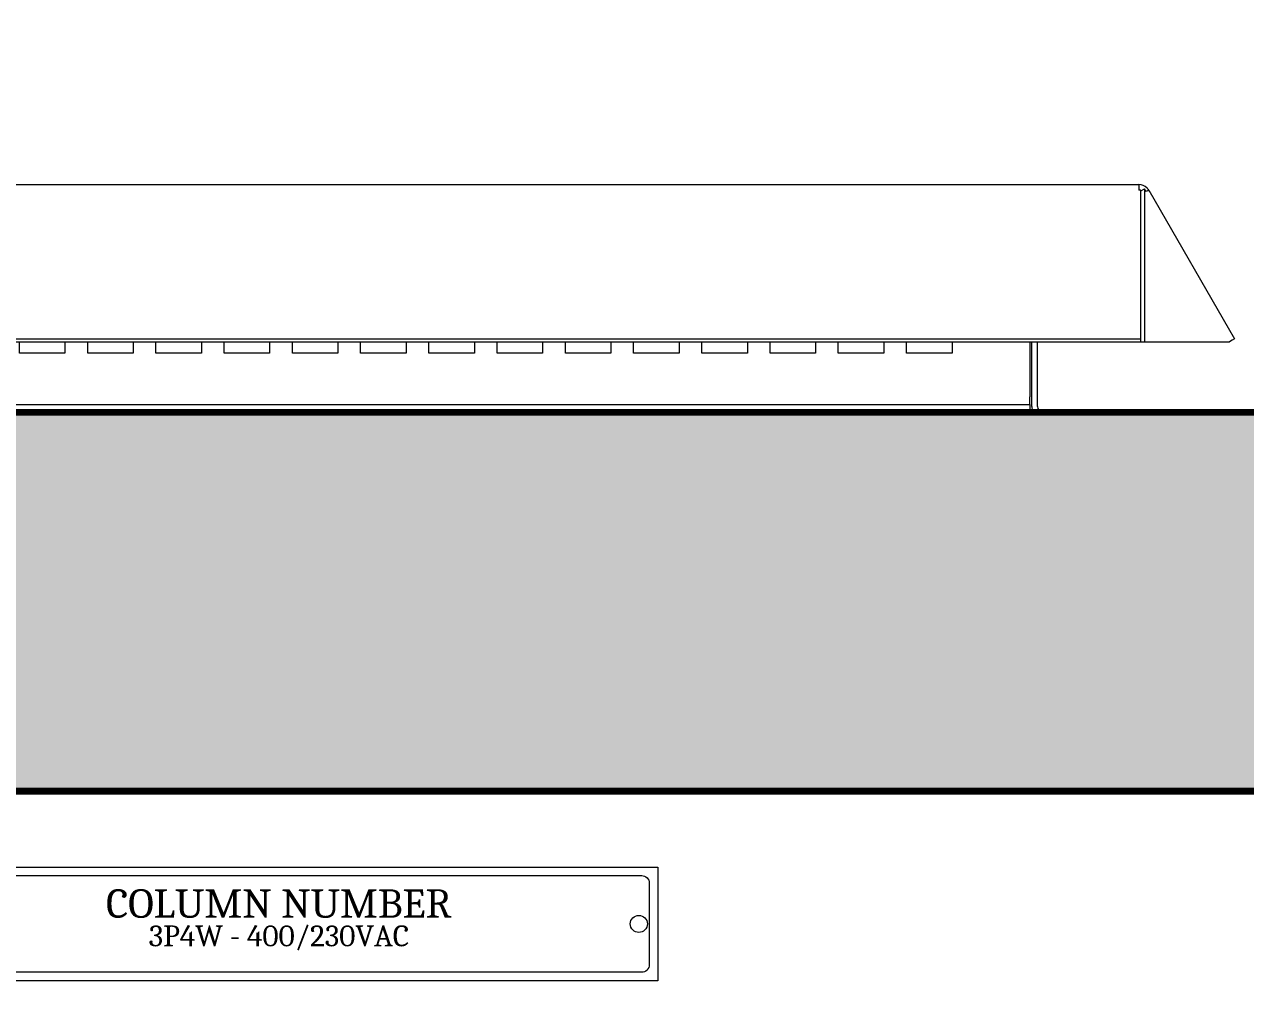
# Model space of a CAD drawing. Header units: millimetres. Extents: x -116965 to 323937, y 291661 to 566926.
# Drawn here: x -43649.6 to -43327.5, y 318587.5 to 318840.7 of the extents above; entities that cross this region are included whole.
import ezdxf

# ---------------------------------------------------------------- set-up
doc = ezdxf.new("R2010")
doc.units = ezdxf.units.MM
doc.header["$PDMODE"] = 35
doc.layers.get('0').update_dxf_attribs({"lineweight": 18})
doc.layers.add('AM_5', color=3, linetype='Continuous', lineweight=25)
doc.layers.add('Visible (ISO)', color=7, linetype='Continuous', lineweight=50)
doc.layers.add('C00-00-00', color=7, linetype='Continuous')
doc.layers.add('dien', color=2, linetype='Continuous')
doc.layers.add('C34-3A-40', color=7, linetype='Continuous', true_color=0x343a40)
doc.layers.add('C62-64-69', color=7, linetype='Continuous', true_color=0x626469)
doc.styles.add('hwTech', font='Cambria.ttf')
doc.styles.add('{18b73a54-fa43-428c-adcb-c1c7bbdf2c84}', font='Simplex.shx')
doc.dimstyles.new('kich thuoc$0', dxfattribs={"dimscale": 2, "dimtxt": 20, "dimasz": 16, "dimexe": 15, "dimexo": 10, "dimgap": 5, "dimtad": 1, "dimdec": 0, "dimzin": 0, "dimdsep": 46, "dimtxsty": '{18b73a54-fa43-428c-adcb-c1c7bbdf2c84}', "dimblk": 'OPEN30', "dimcen": 0.09, "dimclrd": 3, "dimclre": 3, "dimclrt": 3, "dimadec": 0, "dimazin": 0, "dimtfac": 1, "dimtdec": 0, "dimtofl": 0, "dimtmove": 0, "dimatfit": 3, "dimldrblk": 'OPEN30', "dimfxl": 1, "dimtolj": 1, "dimtzin": 0, "dimarcsym": 0})

# ---------------------------------------------------------------- blocks, each defined once
blk = doc.blocks.new('SV-F')
at = {"lineweight": 13}
blk.add_line((201, 0), (-201, 0), dxfattribs=at)
at = {"layer": 'Visible (ISO)', "lineweight": 13}
for p, q in [((-251.5, 19.3), (-228.87, 58.5)), ((-228.79, 58.46), (-228.87, 58.5)), ((-228.79, 58.46), (-228.7, 58.41)), ((-227.8, 58.89), (-228.23, 58.13)), ((-227.8, 58.89), (-227.8, 18.55)), ((-226.82, 58.32), (-227.8, 58.89)), ((-226.82, 18.55), (-226.82, 58.32)), ((-226.68, 58.5), (-226.68, 19.3)), ((-226.27, 58.5), (-226.68, 58.5)), ((-226.27, 58.5), (-226.27, 60)), ((-226.27, 60), (226.27, 60)), ((226.27, 60), (226.27, 58.5)), ((226.68, 58.5), (226.27, 58.5)), ((226.68, 58.5), (226.68, 19.3)), ((226.82, 58.32), (227.8, 58.89)), ((226.82, 18.55), (226.82, 58.32)), ((228.23, 58.13), (227.8, 58.89)), ((227.8, 58.89), (227.8, 18.55)), ((228.7, 58.41), (228.79, 58.46)), ((228.87, 58.5), (228.79, 58.46)), ((228.87, 58.5), (251.5, 19.3)), ((-250.87, 18.93), (-251.5, 19.3)), ((-250.87, 18.93), (-250.2, 18.55)), ((-250.2, 18.55), (-227.8, 18.55)), ((-227.8, 18.55), (-226.82, 18.55)), ((-226.68, 19.3), (-226.68, 18.55)), ((-226.68, 19.3), (226.68, 19.3)), ((-226.68, 18.55), (226.68, 18.55)), ((-199.5, 18.55), (-199.5, 1.5)), ((-198, 1.5), (-198, 18.55)), ((-197.5, 4), (-197.5, 18.55)), ((-177, 15.5), (-177, 18.55)), ((-165, 18.55), (-165, 15.5)), ((-159, 15.5), (-159, 18.55)), ((-147, 18.55), (-147, 15.5)), ((-141, 15.5), (-141, 18.55)), ((-129, 18.55), (-129, 15.5)), ((-123, 15.5), (-123, 18.55)), ((-111, 18.55), (-111, 15.5)), ((-105, 15.5), (-105, 18.55)), ((-93, 18.55), (-93, 15.5)), ((-87, 15.5), (-87, 18.55)), ((-75, 18.55), (-75, 15.5)), ((-69, 15.5), (-69, 18.55)), ((-57, 18.55), (-57, 15.5)), ((-51, 15.5), (-51, 18.55)), ((-39, 18.55), (-39, 15.5)), ((-33, 15.5), (-33, 18.55)), ((-21, 18.55), (-21, 15.5)), ((-15, 15.5), (-15, 18.55)), ((-3, 18.55), (-3, 15.5)), ((3, 15.5), (3, 18.55)), ((15, 18.55), (15, 15.5)), ((21, 15.5), (21, 18.55)), ((33, 18.55), (33, 15.5)), ((39, 15.5), (39, 18.55)), ((51, 18.55), (51, 15.5)), ((57, 15.5), (57, 18.55)), ((69, 18.55), (69, 15.5)), ((75, 15.5), (75, 18.55)), ((87, 18.55), (87, 15.5)), ((93, 15.5), (93, 18.55)), ((105, 18.55), (105, 15.5)), ((111, 15.5), (111, 18.55)), ((123, 18.55), (123, 15.5)), ((129, 15.5), (129, 18.55)), ((141, 18.55), (141, 15.5)), ((147, 15.5), (147, 18.55)), ((159, 18.55), (159, 15.5)), ((165, 15.5), (165, 18.55)), ((177, 18.55), (177, 15.5)), ((197.5, 18.55), (197.5, 4)), ((198, 1.5), (198, 18.55)), ((199.5, 1.5), (199.5, 18.55)), ((226.68, 19.3), (226.68, 18.55)), ((226.82, 18.55), (227.8, 18.55)), ((227.8, 18.55), (250.2, 18.55)), ((250.87, 18.93), (250.2, 18.55)), ((251.5, 19.3), (250.87, 18.93)), ((-165, 15.5), (-177, 15.5)), ((-147, 15.5), (-159, 15.5)), ((-129, 15.5), (-141, 15.5)), ((-111, 15.5), (-123, 15.5)), ((-93, 15.5), (-105, 15.5)), ((-75, 15.5), (-87, 15.5)), ((-57, 15.5), (-69, 15.5)), ((-39, 15.5), (-51, 15.5)), ((-21, 15.5), (-33, 15.5)), ((-3, 15.5), (-15, 15.5)), ((15, 15.5), (3, 15.5)), ((33, 15.5), (21, 15.5)), ((51, 15.5), (39, 15.5)), ((69, 15.5), (57, 15.5)), ((87, 15.5), (75, 15.5)), ((105, 15.5), (93, 15.5)), ((123, 15.5), (111, 15.5)), ((141, 15.5), (129, 15.5)), ((159, 15.5), (147, 15.5)), ((177, 15.5), (165, 15.5)), ((-197.5, 2), (-197.5, 4)), ((197.5, 2), (197.5, 4)), ((-197.5, 2), (197.5, 2)), ((-197.5, 2), (-197.5, 0)), ((197.5, 2), (197.5, 0))]:
    blk.add_line(p, q, dxfattribs=at)
for centre, radius, start, end in [((-226.27, 57), 3, 136.3257, 150), ((-226.27, 57), 3, 90, 136.3257), ((-226.27, 57), 1.5, 105.8402, 114.6033), ((226.27, 57), 3, 43.6743, 90), ((226.27, 57), 1.5, 65.3967, 74.1598), ((226.27, 57), 3, 30, 43.6743), ((-201, 1.5), 1.5, 270, 0), ((-201, 1.5), 3, 330, 0), ((201, 1.5), 3, 180, 210), ((201, 1.5), 1.5, 180, 270)]:
    blk.add_arc(centre, radius, start, end, dxfattribs=at)
for points in [[(-228.7, 58.41), (-228.66, 58.38), (-228.61, 58.35), (-228.56, 58.32)], [(-228.56, 58.32), (-228.47, 58.27), (-228.36, 58.21), (-228.23, 58.13)], [(228.56, 58.32), (228.47, 58.27), (228.36, 58.21), (228.23, 58.13)], [(228.7, 58.41), (228.66, 58.38), (228.61, 58.35), (228.56, 58.32)]]:
    blk.add_open_spline(points, degree=3, dxfattribs=at)
blk = doc.blocks.new('_Open30')
at = {"color": 0, "linetype": 'ByBlock', "lineweight": -2}
for p, q in [((-1, 0.268), (0, 0)), ((0, 0), (-1, -0.268)), ((0, 0), (-1, 0))]:
    blk.add_line(p, q, dxfattribs=at)
blk = doc.blocks.new('*D1856')
at = {"layer": 'AM_5', "color": 3, "lineweight": -2, "transparency": 16777216}
for p, q in [((-43932.44, 318758.44), (-43932.44, 319143.37)), ((-43232.44, 318758.44), (-43232.44, 319143.37)), ((-43902.44, 319113.37), (-43262.44, 319113.37))]:
    blk.add_line(p, q, dxfattribs=at)
at = {"layer": 'Defpoints', "color": 0, "lineweight": -3, "transparency": 16777216}
for p in [(-43232.44, 319113.37), (-43932.44, 318738.44), (-43232.44, 318738.44)]:
    blk.add_point(p, dxfattribs=at)
at = {"layer": 'AM_5', "color": 3, "lineweight": -2, "transparency": 16777216, "xscale": 30, "yscale": 30, "zscale": 30, "rotation": 180}
blk.add_blockref('_Open30', (-43932.44, 319113.37), dxfattribs=at)
at = {"layer": 'AM_5', "color": 3, "lineweight": -2, "transparency": 16777216, "xscale": 30, "yscale": 30, "zscale": 30}
blk.add_blockref('_Open30', (-43232.44, 319113.37), dxfattribs=at)
at = {"layer": 'AM_5', "color": 3, "transparency": 16777216, "insert": (-43582.44, 319143.37), "char_height": 40, "attachment_point": 5, "style": '{18b73a54-fa43-428c-adcb-c1c7bbdf2c84}'}
blk.add_mtext('\\A1;700', dxfattribs=at)
blk = doc.blocks.new('QƯEQWQWEQWE')
at = {"color": 0, "lineweight": 13, "ltscale": 100}
blk.add_lwpolyline([(60414.52, 346788.3), (60214.52, 346788.3), (60214.52, 346818.3), (60414.52, 346818.3)], close=True, dxfattribs=at)
blk.add_lwpolyline([(60410.27, 346790.55), (60218.77, 346790.55, -0.414214), (60216.77, 346792.55), (60216.77, 346814.06, -0.414214), (60218.77, 346816.06), (60410.27, 346816.06, -0.414214), (60412.27, 346814.06), (60412.27, 346792.55, -0.414214)], format="xyb", close=True, dxfattribs=at)
at = {"color": 7}
for centre in [(60219.52, 346803.3), (60409.52, 346803.3)]:
    blk.add_circle(centre, 2.25, dxfattribs=at)
at = {"lineweight": -3, "ltscale": 5, "insert": (60314.57, 346808.64), "char_height": 7.5, "attachment_point": 5, "style": 'hwTech'}
blk.add_mtext_dynamic_manual_height_columns('COLUMN NUMBER', width=145.0456, gutter_width=12, heights=[0], dxfattribs=at)
at = {"layer": 'dien', "color": 6, "linetype": 'Continuous', "lineweight": 30, "insert": (60314.57, 346799.61), "char_height": 15, "width": 248.9403, "attachment_point": 5, "style": 'hwTech'}
blk.add_mtext('{\\H0.3667x;3P4W - 400/230VAC} ', dxfattribs=at)

msp = doc.modelspace()

# ---------------------------------------------------------------- hatches: boundary and pattern name
at = {"layer": 'C34-3A-40'}
h = msp.add_hatch(color=256, dxfattribs=at)
h.dxf.hatch_style = 2
h.paths.add_polyline_path([(-43932.469782, 318738.443002), (-43232.567492, 318738.443002), (-43232.567492, 318638.456958), (-43932.469782, 318638.456958)])
at = {"layer": 'C62-64-69'}
h = msp.add_hatch(color=256, dxfattribs=at)
h.dxf.hatch_style = 2
h.paths.add_polyline_path([(-43676.505517, 318729.444258), (-43644.509982, 318729.444258), (-43644.509982, 318722.445233), (-43676.505517, 318722.445233)])
h = msp.add_hatch(color=256, dxfattribs=at)
h.dxf.hatch_style = 2
h.paths.add_polyline_path([(-43644.509982, 318729.444258), (-43612.514452, 318729.444258), (-43612.514452, 318722.445233), (-43644.509982, 318722.445233)])
h = msp.add_hatch(color=256, dxfattribs=at)
h.dxf.hatch_style = 2
h.paths.add_polyline_path([(-43644.509982, 318729.444258), (-43612.514452, 318729.444258), (-43612.514452, 318722.445233), (-43644.509982, 318722.445233)])
h = msp.add_hatch(color=256, dxfattribs=at)
h.dxf.hatch_style = 2
h.paths.add_polyline_path([(-43612.514452, 318729.444258), (-43580.518917, 318729.444258), (-43580.518917, 318722.445233), (-43612.514452, 318722.445233)])
h = msp.add_hatch(color=256, dxfattribs=at)
h.dxf.hatch_style = 2
h.paths.add_polyline_path([(-43612.514452, 318729.444258), (-43580.518917, 318729.444258), (-43580.518917, 318722.445233), (-43612.514452, 318722.445233)])
h = msp.add_hatch(color=256, dxfattribs=at)
h.dxf.hatch_style = 2
h.paths.add_polyline_path([(-43580.518917, 318729.444258), (-43548.523382, 318729.444258), (-43548.523382, 318722.445233), (-43580.518917, 318722.445233)])
h = msp.add_hatch(color=256, dxfattribs=at)
h.dxf.hatch_style = 2
h.paths.add_polyline_path([(-43580.518917, 318729.444258), (-43548.523382, 318729.444258), (-43548.523382, 318722.445233), (-43580.518917, 318722.445233)])
h = msp.add_hatch(color=256, dxfattribs=at)
h.dxf.hatch_style = 2
h.paths.add_polyline_path([(-43548.523382, 318729.444258), (-43516.527852, 318729.444258), (-43516.527852, 318722.445233), (-43548.523382, 318722.445233)])
h = msp.add_hatch(color=256, dxfattribs=at)
h.dxf.hatch_style = 2
h.paths.add_polyline_path([(-43548.523382, 318729.444258), (-43516.527852, 318729.444258), (-43516.527852, 318722.445233), (-43548.523382, 318722.445233)])
h = msp.add_hatch(color=256, dxfattribs=at)
h.dxf.hatch_style = 2
h.paths.add_polyline_path([(-43516.527852, 318729.444258), (-43484.532317, 318729.444258), (-43484.532317, 318722.445233), (-43516.527852, 318722.445233)])
h = msp.add_hatch(color=256, dxfattribs=at)
h.dxf.hatch_style = 2
h.paths.add_polyline_path([(-43484.532317, 318729.444258), (-43452.536782, 318729.444258), (-43452.536782, 318722.445233), (-43484.532317, 318722.445233)])
h = msp.add_hatch(color=256, dxfattribs=at)
h.dxf.hatch_style = 2
h.paths.add_polyline_path([(-43484.532317, 318729.444258), (-43452.536782, 318729.444258), (-43452.536782, 318722.445233), (-43484.532317, 318722.445233)])
h = msp.add_hatch(color=256, dxfattribs=at)
h.dxf.hatch_style = 2
h.paths.add_polyline_path([(-43452.536782, 318729.444258), (-43420.541252, 318729.444258), (-43420.541252, 318722.445233), (-43452.536782, 318722.445233)])
h = msp.add_hatch(color=256, dxfattribs=at)
h.dxf.hatch_style = 2
h.paths.add_polyline_path([(-43452.536782, 318729.444258), (-43420.541252, 318729.444258), (-43420.541252, 318722.445233), (-43452.536782, 318722.445233)])
h = msp.add_hatch(color=256, dxfattribs=at)
h.dxf.hatch_style = 2
h.paths.add_polyline_path([(-43420.541252, 318729.444258), (-43388.545717, 318729.444258), (-43388.545717, 318722.445233), (-43420.541252, 318722.445233)])
h = msp.add_hatch(color=256, dxfattribs=at)
h.dxf.hatch_style = 2
h.paths.add_polyline_path([(-43420.541252, 318729.444258), (-43388.545717, 318729.444258), (-43388.545717, 318722.445233), (-43420.541252, 318722.445233)])
h = msp.add_hatch(color=256, dxfattribs=at)
h.dxf.hatch_style = 2
h.paths.add_polyline_path([(-43388.545717, 318729.444258), (-43356.550182, 318729.444258), (-43356.550182, 318722.445233), (-43388.545717, 318722.445233)])
h = msp.add_hatch(color=256, dxfattribs=at)
h.dxf.hatch_style = 2
h.paths.add_polyline_path([(-43388.545717, 318729.444258), (-43356.550182, 318729.444258), (-43356.550182, 318722.445233), (-43388.545717, 318722.445233)])
h = msp.add_hatch(color=256, dxfattribs=at)
h.dxf.hatch_style = 2
h.paths.add_polyline_path([(-43356.550182, 318729.444258), (-43324.554652, 318729.444258), (-43324.554652, 318722.445233), (-43356.550182, 318722.445233)])
h = msp.add_hatch(color=256, dxfattribs=at)
h.dxf.hatch_style = 2
h.paths.add_polyline_path([(-43676.505517, 318722.445233), (-43644.509982, 318722.445233), (-43644.509982, 318720.445514), (-43676.505517, 318720.445514)])
h = msp.add_hatch(color=256, dxfattribs=at)
h.dxf.hatch_style = 2
h.paths.add_polyline_path([(-43676.505517, 318720.445514), (-43644.509982, 318720.445514), (-43644.509982, 318713.446489), (-43676.505517, 318713.446489)])
h = msp.add_hatch(color=256, dxfattribs=at)
h.dxf.hatch_style = 2
h.paths.add_polyline_path([(-43644.509982, 318722.445233), (-43612.514452, 318722.445233), (-43612.514452, 318720.445514), (-43644.509982, 318720.445514)])
h = msp.add_hatch(color=256, dxfattribs=at)
h.dxf.hatch_style = 2
h.paths.add_polyline_path([(-43644.509982, 318722.445233), (-43612.514452, 318722.445233), (-43612.514452, 318720.445514), (-43644.509982, 318720.445514)])
h = msp.add_hatch(color=256, dxfattribs=at)
h.dxf.hatch_style = 2
h.paths.add_polyline_path([(-43644.509982, 318720.445514), (-43612.514452, 318720.445514), (-43612.514452, 318713.446489), (-43644.509982, 318713.446489)])
h = msp.add_hatch(color=256, dxfattribs=at)
h.dxf.hatch_style = 2
h.paths.add_polyline_path([(-43644.509982, 318720.445514), (-43612.514452, 318720.445514), (-43612.514452, 318713.446489), (-43644.509982, 318713.446489)])
h = msp.add_hatch(color=256, dxfattribs=at)
h.dxf.hatch_style = 2
h.paths.add_polyline_path([(-43612.514452, 318722.445233), (-43580.518917, 318722.445233), (-43580.518917, 318720.445514), (-43612.514452, 318720.445514)])
h = msp.add_hatch(color=256, dxfattribs=at)
h.dxf.hatch_style = 2
h.paths.add_polyline_path([(-43612.514452, 318722.445233), (-43580.518917, 318722.445233), (-43580.518917, 318720.445514), (-43612.514452, 318720.445514)])
h = msp.add_hatch(color=256, dxfattribs=at)
h.dxf.hatch_style = 2
h.paths.add_polyline_path([(-43612.514452, 318720.445514), (-43580.518917, 318720.445514), (-43580.518917, 318713.446489), (-43612.514452, 318713.446489)])
h = msp.add_hatch(color=256, dxfattribs=at)
h.dxf.hatch_style = 2
h.paths.add_polyline_path([(-43612.514452, 318720.445514), (-43580.518917, 318720.445514), (-43580.518917, 318713.446489), (-43612.514452, 318713.446489)])
h = msp.add_hatch(color=256, dxfattribs=at)
h.dxf.hatch_style = 2
h.paths.add_polyline_path([(-43580.518917, 318722.445233), (-43548.523382, 318722.445233), (-43548.523382, 318720.445514), (-43580.518917, 318720.445514)])
h = msp.add_hatch(color=256, dxfattribs=at)
h.dxf.hatch_style = 2
h.paths.add_polyline_path([(-43580.518917, 318722.445233), (-43548.523382, 318722.445233), (-43548.523382, 318720.445514), (-43580.518917, 318720.445514)])
h = msp.add_hatch(color=256, dxfattribs=at)
h.dxf.hatch_style = 2
h.paths.add_polyline_path([(-43580.518917, 318720.445514), (-43548.523382, 318720.445514), (-43548.523382, 318713.446489), (-43580.518917, 318713.446489)])
h = msp.add_hatch(color=256, dxfattribs=at)
h.dxf.hatch_style = 2
h.paths.add_polyline_path([(-43580.518917, 318720.445514), (-43548.523382, 318720.445514), (-43548.523382, 318713.446489), (-43580.518917, 318713.446489)])
h = msp.add_hatch(color=256, dxfattribs=at)
h.dxf.hatch_style = 2
h.paths.add_polyline_path([(-43548.523382, 318722.445233), (-43516.527852, 318722.445233), (-43516.527852, 318720.445514), (-43548.523382, 318720.445514)])
h = msp.add_hatch(color=256, dxfattribs=at)
h.dxf.hatch_style = 2
h.paths.add_polyline_path([(-43548.523382, 318722.445233), (-43516.527852, 318722.445233), (-43516.527852, 318720.445514), (-43548.523382, 318720.445514)])
h = msp.add_hatch(color=256, dxfattribs=at)
h.dxf.hatch_style = 2
h.paths.add_polyline_path([(-43548.523382, 318720.445514), (-43516.527852, 318720.445514), (-43516.527852, 318713.446489), (-43548.523382, 318713.446489)])
h = msp.add_hatch(color=256, dxfattribs=at)
h.dxf.hatch_style = 2
h.paths.add_polyline_path([(-43548.523382, 318720.445514), (-43516.527852, 318720.445514), (-43516.527852, 318713.446489), (-43548.523382, 318713.446489)])
h = msp.add_hatch(color=256, dxfattribs=at)
h.dxf.hatch_style = 2
h.paths.add_polyline_path([(-43516.527852, 318722.445233), (-43484.532317, 318722.445233), (-43484.532317, 318720.445514), (-43516.527852, 318720.445514)])
h = msp.add_hatch(color=256, dxfattribs=at)
h.dxf.hatch_style = 2
h.paths.add_polyline_path([(-43516.527852, 318720.445514), (-43484.532317, 318720.445514), (-43484.532317, 318713.446489), (-43516.527852, 318713.446489)])
h = msp.add_hatch(color=256, dxfattribs=at)
h.dxf.hatch_style = 2
h.paths.add_polyline_path([(-43484.532317, 318722.445233), (-43452.536782, 318722.445233), (-43452.536782, 318720.445514), (-43484.532317, 318720.445514)])
h = msp.add_hatch(color=256, dxfattribs=at)
h.dxf.hatch_style = 2
h.paths.add_polyline_path([(-43484.532317, 318722.445233), (-43452.536782, 318722.445233), (-43452.536782, 318720.445514), (-43484.532317, 318720.445514)])
h = msp.add_hatch(color=256, dxfattribs=at)
h.dxf.hatch_style = 2
h.paths.add_polyline_path([(-43484.532317, 318720.445514), (-43452.536782, 318720.445514), (-43452.536782, 318713.446489), (-43484.532317, 318713.446489)])
h = msp.add_hatch(color=256, dxfattribs=at)
h.dxf.hatch_style = 2
h.paths.add_polyline_path([(-43484.532317, 318720.445514), (-43452.536782, 318720.445514), (-43452.536782, 318713.446489), (-43484.532317, 318713.446489)])
h = msp.add_hatch(color=256, dxfattribs=at)
h.dxf.hatch_style = 2
h.paths.add_polyline_path([(-43452.536782, 318722.445233), (-43420.541252, 318722.445233), (-43420.541252, 318720.445514), (-43452.536782, 318720.445514)])
h = msp.add_hatch(color=256, dxfattribs=at)
h.dxf.hatch_style = 2
h.paths.add_polyline_path([(-43452.536782, 318722.445233), (-43420.541252, 318722.445233), (-43420.541252, 318720.445514), (-43452.536782, 318720.445514)])
h = msp.add_hatch(color=256, dxfattribs=at)
h.dxf.hatch_style = 2
h.paths.add_polyline_path([(-43452.536782, 318720.445514), (-43420.541252, 318720.445514), (-43420.541252, 318713.446489), (-43452.536782, 318713.446489)])
h = msp.add_hatch(color=256, dxfattribs=at)
h.dxf.hatch_style = 2
h.paths.add_polyline_path([(-43452.536782, 318720.445514), (-43420.541252, 318720.445514), (-43420.541252, 318713.446489), (-43452.536782, 318713.446489)])
h = msp.add_hatch(color=256, dxfattribs=at)
h.dxf.hatch_style = 2
h.paths.add_polyline_path([(-43420.541252, 318722.445233), (-43388.545717, 318722.445233), (-43388.545717, 318720.445514), (-43420.541252, 318720.445514)])
h = msp.add_hatch(color=256, dxfattribs=at)
h.dxf.hatch_style = 2
h.paths.add_polyline_path([(-43420.541252, 318722.445233), (-43388.545717, 318722.445233), (-43388.545717, 318720.445514), (-43420.541252, 318720.445514)])
h = msp.add_hatch(color=256, dxfattribs=at)
h.dxf.hatch_style = 2
h.paths.add_polyline_path([(-43420.541252, 318720.445514), (-43388.545717, 318720.445514), (-43388.545717, 318713.446489), (-43420.541252, 318713.446489)])
h = msp.add_hatch(color=256, dxfattribs=at)
h.dxf.hatch_style = 2
h.paths.add_polyline_path([(-43420.541252, 318720.445514), (-43388.545717, 318720.445514), (-43388.545717, 318713.446489), (-43420.541252, 318713.446489)])
h = msp.add_hatch(color=256, dxfattribs=at)
h.dxf.hatch_style = 2
h.paths.add_polyline_path([(-43388.545717, 318722.445233), (-43356.550182, 318722.445233), (-43356.550182, 318720.445514), (-43388.545717, 318720.445514)])
h = msp.add_hatch(color=256, dxfattribs=at)
h.dxf.hatch_style = 2
h.paths.add_polyline_path([(-43388.545717, 318722.445233), (-43356.550182, 318722.445233), (-43356.550182, 318720.445514), (-43388.545717, 318720.445514)])
h = msp.add_hatch(color=256, dxfattribs=at)
h.dxf.hatch_style = 2
h.paths.add_polyline_path([(-43388.545717, 318720.445514), (-43356.550182, 318720.445514), (-43356.550182, 318713.446489), (-43388.545717, 318713.446489)])
h = msp.add_hatch(color=256, dxfattribs=at)
h.dxf.hatch_style = 2
h.paths.add_polyline_path([(-43388.545717, 318720.445514), (-43356.550182, 318720.445514), (-43356.550182, 318713.446489), (-43388.545717, 318713.446489)])
h = msp.add_hatch(color=256, dxfattribs=at)
h.dxf.hatch_style = 2
h.paths.add_polyline_path([(-43356.550182, 318722.445233), (-43324.554652, 318722.445233), (-43324.554652, 318720.445514), (-43356.550182, 318720.445514)])
h = msp.add_hatch(color=256, dxfattribs=at)
h.dxf.hatch_style = 2
h.paths.add_polyline_path([(-43356.550182, 318720.445514), (-43324.554652, 318720.445514), (-43324.554652, 318713.446489), (-43356.550182, 318713.446489)])
h = msp.add_hatch(color=256, dxfattribs=at)
h.dxf.hatch_style = 2
h.paths.add_polyline_path([(-43676.505517, 318713.446489), (-43644.509982, 318713.446489), (-43644.509982, 318711.446771), (-43676.505517, 318711.446771)])
h = msp.add_hatch(color=256, dxfattribs=at)
h.dxf.hatch_style = 2
h.paths.add_polyline_path([(-43676.505517, 318711.446771), (-43644.509982, 318711.446771), (-43644.509982, 318704.447745), (-43676.505517, 318704.447745)])
h = msp.add_hatch(color=256, dxfattribs=at)
h.dxf.hatch_style = 2
h.paths.add_polyline_path([(-43644.509982, 318713.446489), (-43612.514452, 318713.446489), (-43612.514452, 318711.446771), (-43644.509982, 318711.446771)])
h = msp.add_hatch(color=256, dxfattribs=at)
h.dxf.hatch_style = 2
h.paths.add_polyline_path([(-43644.509982, 318713.446489), (-43612.514452, 318713.446489), (-43612.514452, 318711.446771), (-43644.509982, 318711.446771)])
h = msp.add_hatch(color=256, dxfattribs=at)
h.dxf.hatch_style = 2
h.paths.add_polyline_path([(-43644.509982, 318711.446771), (-43612.514452, 318711.446771), (-43612.514452, 318704.447745), (-43644.509982, 318704.447745)])
h = msp.add_hatch(color=256, dxfattribs=at)
h.dxf.hatch_style = 2
h.paths.add_polyline_path([(-43644.509982, 318711.446771), (-43612.514452, 318711.446771), (-43612.514452, 318704.447745), (-43644.509982, 318704.447745)])
h = msp.add_hatch(color=256, dxfattribs=at)
h.dxf.hatch_style = 2
h.paths.add_polyline_path([(-43612.514452, 318713.446489), (-43580.518917, 318713.446489), (-43580.518917, 318711.446771), (-43612.514452, 318711.446771)])
h = msp.add_hatch(color=256, dxfattribs=at)
h.dxf.hatch_style = 2
h.paths.add_polyline_path([(-43612.514452, 318713.446489), (-43580.518917, 318713.446489), (-43580.518917, 318711.446771), (-43612.514452, 318711.446771)])
h = msp.add_hatch(color=256, dxfattribs=at)
h.dxf.hatch_style = 2
h.paths.add_polyline_path([(-43612.514452, 318711.446771), (-43580.518917, 318711.446771), (-43580.518917, 318704.447745), (-43612.514452, 318704.447745)])
h = msp.add_hatch(color=256, dxfattribs=at)
h.dxf.hatch_style = 2
h.paths.add_polyline_path([(-43612.514452, 318711.446771), (-43580.518917, 318711.446771), (-43580.518917, 318704.447745), (-43612.514452, 318704.447745)])
h = msp.add_hatch(color=256, dxfattribs=at)
h.dxf.hatch_style = 2
h.paths.add_polyline_path([(-43580.518917, 318713.446489), (-43548.523382, 318713.446489), (-43548.523382, 318711.446771), (-43580.518917, 318711.446771)])
h = msp.add_hatch(color=256, dxfattribs=at)
h.dxf.hatch_style = 2
h.paths.add_polyline_path([(-43580.518917, 318713.446489), (-43548.523382, 318713.446489), (-43548.523382, 318711.446771), (-43580.518917, 318711.446771)])
h = msp.add_hatch(color=256, dxfattribs=at)
h.dxf.hatch_style = 2
h.paths.add_polyline_path([(-43580.518917, 318711.446771), (-43548.523382, 318711.446771), (-43548.523382, 318704.447745), (-43580.518917, 318704.447745)])
h = msp.add_hatch(color=256, dxfattribs=at)
h.dxf.hatch_style = 2
h.paths.add_polyline_path([(-43580.518917, 318711.446771), (-43548.523382, 318711.446771), (-43548.523382, 318704.447745), (-43580.518917, 318704.447745)])
h = msp.add_hatch(color=256, dxfattribs=at)
h.dxf.hatch_style = 2
h.paths.add_polyline_path([(-43548.523382, 318713.446489), (-43516.527852, 318713.446489), (-43516.527852, 318711.446771), (-43548.523382, 318711.446771)])
h = msp.add_hatch(color=256, dxfattribs=at)
h.dxf.hatch_style = 2
h.paths.add_polyline_path([(-43548.523382, 318713.446489), (-43516.527852, 318713.446489), (-43516.527852, 318711.446771), (-43548.523382, 318711.446771)])
h = msp.add_hatch(color=256, dxfattribs=at)
h.dxf.hatch_style = 2
h.paths.add_polyline_path([(-43548.523382, 318711.446771), (-43516.527852, 318711.446771), (-43516.527852, 318704.447745), (-43548.523382, 318704.447745)])
h = msp.add_hatch(color=256, dxfattribs=at)
h.dxf.hatch_style = 2
h.paths.add_polyline_path([(-43548.523382, 318711.446771), (-43516.527852, 318711.446771), (-43516.527852, 318704.447745), (-43548.523382, 318704.447745)])
h = msp.add_hatch(color=256, dxfattribs=at)
h.dxf.hatch_style = 2
h.paths.add_polyline_path([(-43516.527852, 318713.446489), (-43484.532317, 318713.446489), (-43484.532317, 318711.446771), (-43516.527852, 318711.446771)])
h = msp.add_hatch(color=256, dxfattribs=at)
h.dxf.hatch_style = 2
h.paths.add_polyline_path([(-43516.527852, 318711.446771), (-43484.532317, 318711.446771), (-43484.532317, 318704.447745), (-43516.527852, 318704.447745)])
h = msp.add_hatch(color=256, dxfattribs=at)
h.dxf.hatch_style = 2
h.paths.add_polyline_path([(-43484.532317, 318713.446489), (-43452.536782, 318713.446489), (-43452.536782, 318711.446771), (-43484.532317, 318711.446771)])
h = msp.add_hatch(color=256, dxfattribs=at)
h.dxf.hatch_style = 2
h.paths.add_polyline_path([(-43484.532317, 318713.446489), (-43452.536782, 318713.446489), (-43452.536782, 318711.446771), (-43484.532317, 318711.446771)])
h = msp.add_hatch(color=256, dxfattribs=at)
h.dxf.hatch_style = 2
h.paths.add_polyline_path([(-43484.532317, 318711.446771), (-43452.536782, 318711.446771), (-43452.536782, 318704.447745), (-43484.532317, 318704.447745)])
h = msp.add_hatch(color=256, dxfattribs=at)
h.dxf.hatch_style = 2
h.paths.add_polyline_path([(-43484.532317, 318711.446771), (-43452.536782, 318711.446771), (-43452.536782, 318704.447745), (-43484.532317, 318704.447745)])
h = msp.add_hatch(color=256, dxfattribs=at)
h.dxf.hatch_style = 2
h.paths.add_polyline_path([(-43452.536782, 318713.446489), (-43420.541252, 318713.446489), (-43420.541252, 318711.446771), (-43452.536782, 318711.446771)])
h = msp.add_hatch(color=256, dxfattribs=at)
h.dxf.hatch_style = 2
h.paths.add_polyline_path([(-43452.536782, 318713.446489), (-43420.541252, 318713.446489), (-43420.541252, 318711.446771), (-43452.536782, 318711.446771)])
h = msp.add_hatch(color=256, dxfattribs=at)
h.dxf.hatch_style = 2
h.paths.add_polyline_path([(-43452.536782, 318711.446771), (-43420.541252, 318711.446771), (-43420.541252, 318704.447745), (-43452.536782, 318704.447745)])
h = msp.add_hatch(color=256, dxfattribs=at)
h.dxf.hatch_style = 2
h.paths.add_polyline_path([(-43452.536782, 318711.446771), (-43420.541252, 318711.446771), (-43420.541252, 318704.447745), (-43452.536782, 318704.447745)])
h = msp.add_hatch(color=256, dxfattribs=at)
h.dxf.hatch_style = 2
h.paths.add_polyline_path([(-43420.541252, 318713.446489), (-43388.545717, 318713.446489), (-43388.545717, 318711.446771), (-43420.541252, 318711.446771)])
h = msp.add_hatch(color=256, dxfattribs=at)
h.dxf.hatch_style = 2
h.paths.add_polyline_path([(-43420.541252, 318713.446489), (-43388.545717, 318713.446489), (-43388.545717, 318711.446771), (-43420.541252, 318711.446771)])
h = msp.add_hatch(color=256, dxfattribs=at)
h.dxf.hatch_style = 2
h.paths.add_polyline_path([(-43420.541252, 318711.446771), (-43388.545717, 318711.446771), (-43388.545717, 318704.447745), (-43420.541252, 318704.447745)])
h = msp.add_hatch(color=256, dxfattribs=at)
h.dxf.hatch_style = 2
h.paths.add_polyline_path([(-43420.541252, 318711.446771), (-43388.545717, 318711.446771), (-43388.545717, 318704.447745), (-43420.541252, 318704.447745)])
h = msp.add_hatch(color=256, dxfattribs=at)
h.dxf.hatch_style = 2
h.paths.add_polyline_path([(-43388.545717, 318713.446489), (-43356.550182, 318713.446489), (-43356.550182, 318711.446771), (-43388.545717, 318711.446771)])
h = msp.add_hatch(color=256, dxfattribs=at)
h.dxf.hatch_style = 2
h.paths.add_polyline_path([(-43388.545717, 318713.446489), (-43356.550182, 318713.446489), (-43356.550182, 318711.446771), (-43388.545717, 318711.446771)])
h = msp.add_hatch(color=256, dxfattribs=at)
h.dxf.hatch_style = 2
h.paths.add_polyline_path([(-43388.545717, 318711.446771), (-43356.550182, 318711.446771), (-43356.550182, 318704.447745), (-43388.545717, 318704.447745)])
h = msp.add_hatch(color=256, dxfattribs=at)
h.dxf.hatch_style = 2
h.paths.add_polyline_path([(-43388.545717, 318711.446771), (-43356.550182, 318711.446771), (-43356.550182, 318704.447745), (-43388.545717, 318704.447745)])
h = msp.add_hatch(color=256, dxfattribs=at)
h.dxf.hatch_style = 2
h.paths.add_polyline_path([(-43356.550182, 318713.446489), (-43324.554652, 318713.446489), (-43324.554652, 318711.446771), (-43356.550182, 318711.446771)])
h = msp.add_hatch(color=256, dxfattribs=at)
h.dxf.hatch_style = 2
h.paths.add_polyline_path([(-43356.550182, 318711.446771), (-43324.554652, 318711.446771), (-43324.554652, 318704.447745), (-43356.550182, 318704.447745)])
h = msp.add_hatch(color=256, dxfattribs=at)
h.dxf.hatch_style = 2
h.paths.add_polyline_path([(-43676.505517, 318704.447745), (-43644.509982, 318704.447745), (-43644.509982, 318702.448027), (-43676.505517, 318702.448027)])
h = msp.add_hatch(color=256, dxfattribs=at)
h.dxf.hatch_style = 2
h.paths.add_polyline_path([(-43644.509982, 318704.447745), (-43612.514452, 318704.447745), (-43612.514452, 318702.448027), (-43644.509982, 318702.448027)])
h = msp.add_hatch(color=256, dxfattribs=at)
h.dxf.hatch_style = 2
h.paths.add_polyline_path([(-43644.509982, 318704.447745), (-43612.514452, 318704.447745), (-43612.514452, 318702.448027), (-43644.509982, 318702.448027)])
h = msp.add_hatch(color=256, dxfattribs=at)
h.dxf.hatch_style = 2
h.paths.add_polyline_path([(-43612.514452, 318704.447745), (-43580.518917, 318704.447745), (-43580.518917, 318702.448027), (-43612.514452, 318702.448027)])
h = msp.add_hatch(color=256, dxfattribs=at)
h.dxf.hatch_style = 2
h.paths.add_polyline_path([(-43612.514452, 318704.447745), (-43580.518917, 318704.447745), (-43580.518917, 318702.448027), (-43612.514452, 318702.448027)])
h = msp.add_hatch(color=256, dxfattribs=at)
h.dxf.hatch_style = 2
h.paths.add_polyline_path([(-43580.518917, 318704.447745), (-43548.523382, 318704.447745), (-43548.523382, 318702.448027), (-43580.518917, 318702.448027)])
h = msp.add_hatch(color=256, dxfattribs=at)
h.dxf.hatch_style = 2
h.paths.add_polyline_path([(-43580.518917, 318704.447745), (-43548.523382, 318704.447745), (-43548.523382, 318702.448027), (-43580.518917, 318702.448027)])
h = msp.add_hatch(color=256, dxfattribs=at)
h.dxf.hatch_style = 2
h.paths.add_polyline_path([(-43548.523382, 318704.447745), (-43516.527852, 318704.447745), (-43516.527852, 318702.448027), (-43548.523382, 318702.448027)])
h = msp.add_hatch(color=256, dxfattribs=at)
h.dxf.hatch_style = 2
h.paths.add_polyline_path([(-43548.523382, 318704.447745), (-43516.527852, 318704.447745), (-43516.527852, 318702.448027), (-43548.523382, 318702.448027)])
h = msp.add_hatch(color=256, dxfattribs=at)
h.dxf.hatch_style = 2
h.paths.add_polyline_path([(-43516.527852, 318704.447745), (-43484.532317, 318704.447745), (-43484.532317, 318702.448027), (-43516.527852, 318702.448027)])
h = msp.add_hatch(color=256, dxfattribs=at)
h.dxf.hatch_style = 2
h.paths.add_polyline_path([(-43484.532317, 318704.447745), (-43452.536782, 318704.447745), (-43452.536782, 318702.448027), (-43484.532317, 318702.448027)])
h = msp.add_hatch(color=256, dxfattribs=at)
h.dxf.hatch_style = 2
h.paths.add_polyline_path([(-43484.532317, 318704.447745), (-43452.536782, 318704.447745), (-43452.536782, 318702.448027), (-43484.532317, 318702.448027)])
h = msp.add_hatch(color=256, dxfattribs=at)
h.dxf.hatch_style = 2
h.paths.add_polyline_path([(-43452.536782, 318704.447745), (-43420.541252, 318704.447745), (-43420.541252, 318702.448027), (-43452.536782, 318702.448027)])
h = msp.add_hatch(color=256, dxfattribs=at)
h.dxf.hatch_style = 2
h.paths.add_polyline_path([(-43452.536782, 318704.447745), (-43420.541252, 318704.447745), (-43420.541252, 318702.448027), (-43452.536782, 318702.448027)])
h = msp.add_hatch(color=256, dxfattribs=at)
h.dxf.hatch_style = 2
h.paths.add_polyline_path([(-43420.541252, 318704.447745), (-43388.545717, 318704.447745), (-43388.545717, 318702.448027), (-43420.541252, 318702.448027)])
h = msp.add_hatch(color=256, dxfattribs=at)
h.dxf.hatch_style = 2
h.paths.add_polyline_path([(-43420.541252, 318704.447745), (-43388.545717, 318704.447745), (-43388.545717, 318702.448027), (-43420.541252, 318702.448027)])
h = msp.add_hatch(color=256, dxfattribs=at)
h.dxf.hatch_style = 2
h.paths.add_polyline_path([(-43388.545717, 318704.447745), (-43356.550182, 318704.447745), (-43356.550182, 318702.448027), (-43388.545717, 318702.448027)])
h = msp.add_hatch(color=256, dxfattribs=at)
h.dxf.hatch_style = 2
h.paths.add_polyline_path([(-43388.545717, 318704.447745), (-43356.550182, 318704.447745), (-43356.550182, 318702.448027), (-43388.545717, 318702.448027)])
h = msp.add_hatch(color=256, dxfattribs=at)
h.dxf.hatch_style = 2
h.paths.add_polyline_path([(-43356.550182, 318704.447745), (-43324.554652, 318704.447745), (-43324.554652, 318702.448027), (-43356.550182, 318702.448027)])
h = msp.add_hatch(color=256, dxfattribs=at)
h.dxf.hatch_style = 2
h.paths.add_polyline_path([(-43676.505517, 318702.448027), (-43644.509982, 318702.448027), (-43644.509982, 318695.449001), (-43676.505517, 318695.449001)])
h = msp.add_hatch(color=256, dxfattribs=at)
h.dxf.hatch_style = 2
h.paths.add_polyline_path([(-43644.509982, 318702.448027), (-43612.514452, 318702.448027), (-43612.514452, 318695.449001), (-43644.509982, 318695.449001)])
h = msp.add_hatch(color=256, dxfattribs=at)
h.dxf.hatch_style = 2
h.paths.add_polyline_path([(-43644.509982, 318702.448027), (-43612.514452, 318702.448027), (-43612.514452, 318695.449001), (-43644.509982, 318695.449001)])
h = msp.add_hatch(color=256, dxfattribs=at)
h.dxf.hatch_style = 2
h.paths.add_polyline_path([(-43612.514452, 318702.448027), (-43580.518917, 318702.448027), (-43580.518917, 318695.449001), (-43612.514452, 318695.449001)])
h = msp.add_hatch(color=256, dxfattribs=at)
h.dxf.hatch_style = 2
h.paths.add_polyline_path([(-43612.514452, 318702.448027), (-43580.518917, 318702.448027), (-43580.518917, 318695.449001), (-43612.514452, 318695.449001)])
h = msp.add_hatch(color=256, dxfattribs=at)
h.dxf.hatch_style = 2
h.paths.add_polyline_path([(-43580.518917, 318702.448027), (-43548.523382, 318702.448027), (-43548.523382, 318695.449001), (-43580.518917, 318695.449001)])
h = msp.add_hatch(color=256, dxfattribs=at)
h.dxf.hatch_style = 2
h.paths.add_polyline_path([(-43580.518917, 318702.448027), (-43548.523382, 318702.448027), (-43548.523382, 318695.449001), (-43580.518917, 318695.449001)])
h = msp.add_hatch(color=256, dxfattribs=at)
h.dxf.hatch_style = 2
h.paths.add_polyline_path([(-43548.523382, 318702.448027), (-43516.527852, 318702.448027), (-43516.527852, 318695.449001), (-43548.523382, 318695.449001)])
h = msp.add_hatch(color=256, dxfattribs=at)
h.dxf.hatch_style = 2
h.paths.add_polyline_path([(-43548.523382, 318702.448027), (-43516.527852, 318702.448027), (-43516.527852, 318695.449001), (-43548.523382, 318695.449001)])
h = msp.add_hatch(color=256, dxfattribs=at)
h.dxf.hatch_style = 2
h.paths.add_polyline_path([(-43516.527852, 318702.448027), (-43484.532317, 318702.448027), (-43484.532317, 318695.449001), (-43516.527852, 318695.449001)])
h = msp.add_hatch(color=256, dxfattribs=at)
h.dxf.hatch_style = 2
h.paths.add_polyline_path([(-43484.532317, 318702.448027), (-43452.536782, 318702.448027), (-43452.536782, 318695.449001), (-43484.532317, 318695.449001)])
h = msp.add_hatch(color=256, dxfattribs=at)
h.dxf.hatch_style = 2
h.paths.add_polyline_path([(-43484.532317, 318702.448027), (-43452.536782, 318702.448027), (-43452.536782, 318695.449001), (-43484.532317, 318695.449001)])
h = msp.add_hatch(color=256, dxfattribs=at)
h.dxf.hatch_style = 2
h.paths.add_polyline_path([(-43452.536782, 318702.448027), (-43420.541252, 318702.448027), (-43420.541252, 318695.449001), (-43452.536782, 318695.449001)])
h = msp.add_hatch(color=256, dxfattribs=at)
h.dxf.hatch_style = 2
h.paths.add_polyline_path([(-43452.536782, 318702.448027), (-43420.541252, 318702.448027), (-43420.541252, 318695.449001), (-43452.536782, 318695.449001)])
h = msp.add_hatch(color=256, dxfattribs=at)
h.dxf.hatch_style = 2
h.paths.add_polyline_path([(-43420.541252, 318702.448027), (-43388.545717, 318702.448027), (-43388.545717, 318695.449001), (-43420.541252, 318695.449001)])
h = msp.add_hatch(color=256, dxfattribs=at)
h.dxf.hatch_style = 2
h.paths.add_polyline_path([(-43420.541252, 318702.448027), (-43388.545717, 318702.448027), (-43388.545717, 318695.449001), (-43420.541252, 318695.449001)])
h = msp.add_hatch(color=256, dxfattribs=at)
h.dxf.hatch_style = 2
h.paths.add_polyline_path([(-43388.545717, 318702.448027), (-43356.550182, 318702.448027), (-43356.550182, 318695.449001), (-43388.545717, 318695.449001)])
h = msp.add_hatch(color=256, dxfattribs=at)
h.dxf.hatch_style = 2
h.paths.add_polyline_path([(-43388.545717, 318702.448027), (-43356.550182, 318702.448027), (-43356.550182, 318695.449001), (-43388.545717, 318695.449001)])
h = msp.add_hatch(color=256, dxfattribs=at)
h.dxf.hatch_style = 2
h.paths.add_polyline_path([(-43356.550182, 318702.448027), (-43324.554652, 318702.448027), (-43324.554652, 318695.449001), (-43356.550182, 318695.449001)])
h = msp.add_hatch(color=256, dxfattribs=at)
h.dxf.hatch_style = 2
h.paths.add_polyline_path([(-43676.505517, 318695.449001), (-43644.509982, 318695.449001), (-43644.509982, 318693.449283), (-43676.505517, 318693.449283)])
h = msp.add_hatch(color=256, dxfattribs=at)
h.dxf.hatch_style = 2
h.paths.add_polyline_path([(-43644.509982, 318695.449001), (-43612.514452, 318695.449001), (-43612.514452, 318693.449283), (-43644.509982, 318693.449283)])
h = msp.add_hatch(color=256, dxfattribs=at)
h.dxf.hatch_style = 2
h.paths.add_polyline_path([(-43644.509982, 318695.449001), (-43612.514452, 318695.449001), (-43612.514452, 318693.449283), (-43644.509982, 318693.449283)])
h = msp.add_hatch(color=256, dxfattribs=at)
h.dxf.hatch_style = 2
h.paths.add_polyline_path([(-43612.514452, 318695.449001), (-43580.518917, 318695.449001), (-43580.518917, 318693.449283), (-43612.514452, 318693.449283)])
h = msp.add_hatch(color=256, dxfattribs=at)
h.dxf.hatch_style = 2
h.paths.add_polyline_path([(-43612.514452, 318695.449001), (-43580.518917, 318695.449001), (-43580.518917, 318693.449283), (-43612.514452, 318693.449283)])
h = msp.add_hatch(color=256, dxfattribs=at)
h.dxf.hatch_style = 2
h.paths.add_polyline_path([(-43580.518917, 318695.449001), (-43548.523382, 318695.449001), (-43548.523382, 318693.449283), (-43580.518917, 318693.449283)])
h = msp.add_hatch(color=256, dxfattribs=at)
h.dxf.hatch_style = 2
h.paths.add_polyline_path([(-43580.518917, 318695.449001), (-43548.523382, 318695.449001), (-43548.523382, 318693.449283), (-43580.518917, 318693.449283)])
h = msp.add_hatch(color=256, dxfattribs=at)
h.dxf.hatch_style = 2
h.paths.add_polyline_path([(-43548.523382, 318695.449001), (-43516.527852, 318695.449001), (-43516.527852, 318693.449283), (-43548.523382, 318693.449283)])
h = msp.add_hatch(color=256, dxfattribs=at)
h.dxf.hatch_style = 2
h.paths.add_polyline_path([(-43548.523382, 318695.449001), (-43516.527852, 318695.449001), (-43516.527852, 318693.449283), (-43548.523382, 318693.449283)])
h = msp.add_hatch(color=256, dxfattribs=at)
h.dxf.hatch_style = 2
h.paths.add_polyline_path([(-43516.527852, 318695.449001), (-43484.532317, 318695.449001), (-43484.532317, 318693.449283), (-43516.527852, 318693.449283)])
h = msp.add_hatch(color=256, dxfattribs=at)
h.dxf.hatch_style = 2
h.paths.add_polyline_path([(-43484.532317, 318695.449001), (-43452.536782, 318695.449001), (-43452.536782, 318693.449283), (-43484.532317, 318693.449283)])
h = msp.add_hatch(color=256, dxfattribs=at)
h.dxf.hatch_style = 2
h.paths.add_polyline_path([(-43484.532317, 318695.449001), (-43452.536782, 318695.449001), (-43452.536782, 318693.449283), (-43484.532317, 318693.449283)])
h = msp.add_hatch(color=256, dxfattribs=at)
h.dxf.hatch_style = 2
h.paths.add_polyline_path([(-43452.536782, 318695.449001), (-43420.541252, 318695.449001), (-43420.541252, 318693.449283), (-43452.536782, 318693.449283)])
h = msp.add_hatch(color=256, dxfattribs=at)
h.dxf.hatch_style = 2
h.paths.add_polyline_path([(-43452.536782, 318695.449001), (-43420.541252, 318695.449001), (-43420.541252, 318693.449283), (-43452.536782, 318693.449283)])
h = msp.add_hatch(color=256, dxfattribs=at)
h.dxf.hatch_style = 2
h.paths.add_polyline_path([(-43420.541252, 318695.449001), (-43388.545717, 318695.449001), (-43388.545717, 318693.449283), (-43420.541252, 318693.449283)])
h = msp.add_hatch(color=256, dxfattribs=at)
h.dxf.hatch_style = 2
h.paths.add_polyline_path([(-43420.541252, 318695.449001), (-43388.545717, 318695.449001), (-43388.545717, 318693.449283), (-43420.541252, 318693.449283)])
h = msp.add_hatch(color=256, dxfattribs=at)
h.dxf.hatch_style = 2
h.paths.add_polyline_path([(-43388.545717, 318695.449001), (-43356.550182, 318695.449001), (-43356.550182, 318693.449283), (-43388.545717, 318693.449283)])
h = msp.add_hatch(color=256, dxfattribs=at)
h.dxf.hatch_style = 2
h.paths.add_polyline_path([(-43388.545717, 318695.449001), (-43356.550182, 318695.449001), (-43356.550182, 318693.449283), (-43388.545717, 318693.449283)])
h = msp.add_hatch(color=256, dxfattribs=at)
h.dxf.hatch_style = 2
h.paths.add_polyline_path([(-43356.550182, 318695.449001), (-43324.554652, 318695.449001), (-43324.554652, 318693.449283), (-43356.550182, 318693.449283)])
h = msp.add_hatch(color=256, dxfattribs=at)
h.dxf.hatch_style = 2
h.paths.add_polyline_path([(-43676.505517, 318693.449283), (-43644.509982, 318693.449283), (-43644.509982, 318686.450258), (-43676.505517, 318686.450258)])
h = msp.add_hatch(color=256, dxfattribs=at)
h.dxf.hatch_style = 2
h.paths.add_polyline_path([(-43644.509982, 318693.449283), (-43612.514452, 318693.449283), (-43612.514452, 318686.450258), (-43644.509982, 318686.450258)])
h = msp.add_hatch(color=256, dxfattribs=at)
h.dxf.hatch_style = 2
h.paths.add_polyline_path([(-43644.509982, 318693.449283), (-43612.514452, 318693.449283), (-43612.514452, 318686.450258), (-43644.509982, 318686.450258)])
h = msp.add_hatch(color=256, dxfattribs=at)
h.dxf.hatch_style = 2
h.paths.add_polyline_path([(-43612.514452, 318693.449283), (-43580.518917, 318693.449283), (-43580.518917, 318686.450258), (-43612.514452, 318686.450258)])
h = msp.add_hatch(color=256, dxfattribs=at)
h.dxf.hatch_style = 2
h.paths.add_polyline_path([(-43612.514452, 318693.449283), (-43580.518917, 318693.449283), (-43580.518917, 318686.450258), (-43612.514452, 318686.450258)])
h = msp.add_hatch(color=256, dxfattribs=at)
h.dxf.hatch_style = 2
h.paths.add_polyline_path([(-43580.518917, 318693.449283), (-43548.523382, 318693.449283), (-43548.523382, 318686.450258), (-43580.518917, 318686.450258)])
h = msp.add_hatch(color=256, dxfattribs=at)
h.dxf.hatch_style = 2
h.paths.add_polyline_path([(-43580.518917, 318693.449283), (-43548.523382, 318693.449283), (-43548.523382, 318686.450258), (-43580.518917, 318686.450258)])
h = msp.add_hatch(color=256, dxfattribs=at)
h.dxf.hatch_style = 2
h.paths.add_polyline_path([(-43548.523382, 318693.449283), (-43516.527852, 318693.449283), (-43516.527852, 318686.450258), (-43548.523382, 318686.450258)])
h = msp.add_hatch(color=256, dxfattribs=at)
h.dxf.hatch_style = 2
h.paths.add_polyline_path([(-43548.523382, 318693.449283), (-43516.527852, 318693.449283), (-43516.527852, 318686.450258), (-43548.523382, 318686.450258)])
h = msp.add_hatch(color=256, dxfattribs=at)
h.dxf.hatch_style = 2
h.paths.add_polyline_path([(-43516.527852, 318693.449283), (-43484.532317, 318693.449283), (-43484.532317, 318686.450258), (-43516.527852, 318686.450258)])
h = msp.add_hatch(color=256, dxfattribs=at)
h.dxf.hatch_style = 2
h.paths.add_polyline_path([(-43484.532317, 318693.449283), (-43452.536782, 318693.449283), (-43452.536782, 318686.450258), (-43484.532317, 318686.450258)])
h = msp.add_hatch(color=256, dxfattribs=at)
h.dxf.hatch_style = 2
h.paths.add_polyline_path([(-43484.532317, 318693.449283), (-43452.536782, 318693.449283), (-43452.536782, 318686.450258), (-43484.532317, 318686.450258)])
h = msp.add_hatch(color=256, dxfattribs=at)
h.dxf.hatch_style = 2
h.paths.add_polyline_path([(-43452.536782, 318693.449283), (-43420.541252, 318693.449283), (-43420.541252, 318686.450258), (-43452.536782, 318686.450258)])
h = msp.add_hatch(color=256, dxfattribs=at)
h.dxf.hatch_style = 2
h.paths.add_polyline_path([(-43452.536782, 318693.449283), (-43420.541252, 318693.449283), (-43420.541252, 318686.450258), (-43452.536782, 318686.450258)])
h = msp.add_hatch(color=256, dxfattribs=at)
h.dxf.hatch_style = 2
h.paths.add_polyline_path([(-43420.541252, 318693.449283), (-43388.545717, 318693.449283), (-43388.545717, 318686.450258), (-43420.541252, 318686.450258)])
h = msp.add_hatch(color=256, dxfattribs=at)
h.dxf.hatch_style = 2
h.paths.add_polyline_path([(-43420.541252, 318693.449283), (-43388.545717, 318693.449283), (-43388.545717, 318686.450258), (-43420.541252, 318686.450258)])
h = msp.add_hatch(color=256, dxfattribs=at)
h.dxf.hatch_style = 2
h.paths.add_polyline_path([(-43388.545717, 318693.449283), (-43356.550182, 318693.449283), (-43356.550182, 318686.450258), (-43388.545717, 318686.450258)])
h = msp.add_hatch(color=256, dxfattribs=at)
h.dxf.hatch_style = 2
h.paths.add_polyline_path([(-43388.545717, 318693.449283), (-43356.550182, 318693.449283), (-43356.550182, 318686.450258), (-43388.545717, 318686.450258)])
h = msp.add_hatch(color=256, dxfattribs=at)
h.dxf.hatch_style = 2
h.paths.add_polyline_path([(-43356.550182, 318693.449283), (-43324.554652, 318693.449283), (-43324.554652, 318686.450258), (-43356.550182, 318686.450258)])
h = msp.add_hatch(color=256, dxfattribs=at)
h.dxf.hatch_style = 2
h.paths.add_polyline_path([(-43676.505517, 318686.450258), (-43644.509982, 318686.450258), (-43644.509982, 318684.450539), (-43676.505517, 318684.450539)])
h = msp.add_hatch(color=256, dxfattribs=at)
h.dxf.hatch_style = 2
h.paths.add_polyline_path([(-43644.509982, 318686.450258), (-43612.514452, 318686.450258), (-43612.514452, 318684.450539), (-43644.509982, 318684.450539)])
h = msp.add_hatch(color=256, dxfattribs=at)
h.dxf.hatch_style = 2
h.paths.add_polyline_path([(-43644.509982, 318686.450258), (-43612.514452, 318686.450258), (-43612.514452, 318684.450539), (-43644.509982, 318684.450539)])
h = msp.add_hatch(color=256, dxfattribs=at)
h.dxf.hatch_style = 2
h.paths.add_polyline_path([(-43612.514452, 318686.450258), (-43580.518917, 318686.450258), (-43580.518917, 318684.450539), (-43612.514452, 318684.450539)])
h = msp.add_hatch(color=256, dxfattribs=at)
h.dxf.hatch_style = 2
h.paths.add_polyline_path([(-43612.514452, 318686.450258), (-43580.518917, 318686.450258), (-43580.518917, 318684.450539), (-43612.514452, 318684.450539)])
h = msp.add_hatch(color=256, dxfattribs=at)
h.dxf.hatch_style = 2
h.paths.add_polyline_path([(-43580.518917, 318686.450258), (-43548.523382, 318686.450258), (-43548.523382, 318684.450539), (-43580.518917, 318684.450539)])
h = msp.add_hatch(color=256, dxfattribs=at)
h.dxf.hatch_style = 2
h.paths.add_polyline_path([(-43580.518917, 318686.450258), (-43548.523382, 318686.450258), (-43548.523382, 318684.450539), (-43580.518917, 318684.450539)])
h = msp.add_hatch(color=256, dxfattribs=at)
h.dxf.hatch_style = 2
h.paths.add_polyline_path([(-43548.523382, 318686.450258), (-43516.527852, 318686.450258), (-43516.527852, 318684.450539), (-43548.523382, 318684.450539)])
h = msp.add_hatch(color=256, dxfattribs=at)
h.dxf.hatch_style = 2
h.paths.add_polyline_path([(-43548.523382, 318686.450258), (-43516.527852, 318686.450258), (-43516.527852, 318684.450539), (-43548.523382, 318684.450539)])
h = msp.add_hatch(color=256, dxfattribs=at)
h.dxf.hatch_style = 2
h.paths.add_polyline_path([(-43516.527852, 318686.450258), (-43484.532317, 318686.450258), (-43484.532317, 318684.450539), (-43516.527852, 318684.450539)])
h = msp.add_hatch(color=256, dxfattribs=at)
h.dxf.hatch_style = 2
h.paths.add_polyline_path([(-43484.532317, 318686.450258), (-43452.536782, 318686.450258), (-43452.536782, 318684.450539), (-43484.532317, 318684.450539)])
h = msp.add_hatch(color=256, dxfattribs=at)
h.dxf.hatch_style = 2
h.paths.add_polyline_path([(-43484.532317, 318686.450258), (-43452.536782, 318686.450258), (-43452.536782, 318684.450539), (-43484.532317, 318684.450539)])
h = msp.add_hatch(color=256, dxfattribs=at)
h.dxf.hatch_style = 2
h.paths.add_polyline_path([(-43452.536782, 318686.450258), (-43420.541252, 318686.450258), (-43420.541252, 318684.450539), (-43452.536782, 318684.450539)])
h = msp.add_hatch(color=256, dxfattribs=at)
h.dxf.hatch_style = 2
h.paths.add_polyline_path([(-43452.536782, 318686.450258), (-43420.541252, 318686.450258), (-43420.541252, 318684.450539), (-43452.536782, 318684.450539)])
h = msp.add_hatch(color=256, dxfattribs=at)
h.dxf.hatch_style = 2
h.paths.add_polyline_path([(-43420.541252, 318686.450258), (-43388.545717, 318686.450258), (-43388.545717, 318684.450539), (-43420.541252, 318684.450539)])
h = msp.add_hatch(color=256, dxfattribs=at)
h.dxf.hatch_style = 2
h.paths.add_polyline_path([(-43420.541252, 318686.450258), (-43388.545717, 318686.450258), (-43388.545717, 318684.450539), (-43420.541252, 318684.450539)])
h = msp.add_hatch(color=256, dxfattribs=at)
h.dxf.hatch_style = 2
h.paths.add_polyline_path([(-43388.545717, 318686.450258), (-43356.550182, 318686.450258), (-43356.550182, 318684.450539), (-43388.545717, 318684.450539)])
h = msp.add_hatch(color=256, dxfattribs=at)
h.dxf.hatch_style = 2
h.paths.add_polyline_path([(-43388.545717, 318686.450258), (-43356.550182, 318686.450258), (-43356.550182, 318684.450539), (-43388.545717, 318684.450539)])
h = msp.add_hatch(color=256, dxfattribs=at)
h.dxf.hatch_style = 2
h.paths.add_polyline_path([(-43356.550182, 318686.450258), (-43324.554652, 318686.450258), (-43324.554652, 318684.450539), (-43356.550182, 318684.450539)])

# ---------------------------------------------------------------- linework, layer by layer
at = {"layer": 'C00-00-00', "lineweight": 211}
for points in [[(-43932.469782, 318738.443002), (-43232.567492, 318738.443002), (-43232.567492, 316538.750083), (-43932.469782, 316538.750083)], [(-43932.469782, 318738.443002), (-43232.567492, 318738.443002), (-43232.567492, 318638.456958), (-43932.469782, 318638.456958)]]:
    msp.add_lwpolyline(points, close=True, dxfattribs=at)
at = {"layer": 'C00-00-00', "lineweight": 100}
msp.add_lwpolyline([(-43932.469782, 318638.456958), (-43232.567492, 318638.456958), (-43232.567492, 318438.484877), (-43932.469782, 318438.484877)], close=True, dxfattribs=at)

# ---------------------------------------------------------------- block references
msp.add_blockref('SV-F', (-43581.897492, 318738.443002))
at = {"lineweight": -3}
msp.add_blockref('QƯEQWQWEQWE', (-103897.03799, -28199.847385), dxfattribs=at)

# ---------------------------------------------------------------- dimensions: what is measured, and where the dimension line sits
at = {"layer": 'AM_5'}
dim = msp.add_linear_dim(base=(-43232.441867, 319113.366832), p1=(-43932.441783, 318738.443), p2=(-43232.441867, 318738.443), dimstyle='kich thuoc$0', override={"dimasz": 15, "dimtdec": 4}, dxfattribs=at)
dim.commit()
dim.dimension.update_dxf_attribs({"geometry": '*D1856', "text_midpoint": (-43582.441825, 319143.366832)})

doc.saveas('drawing.dxf')
